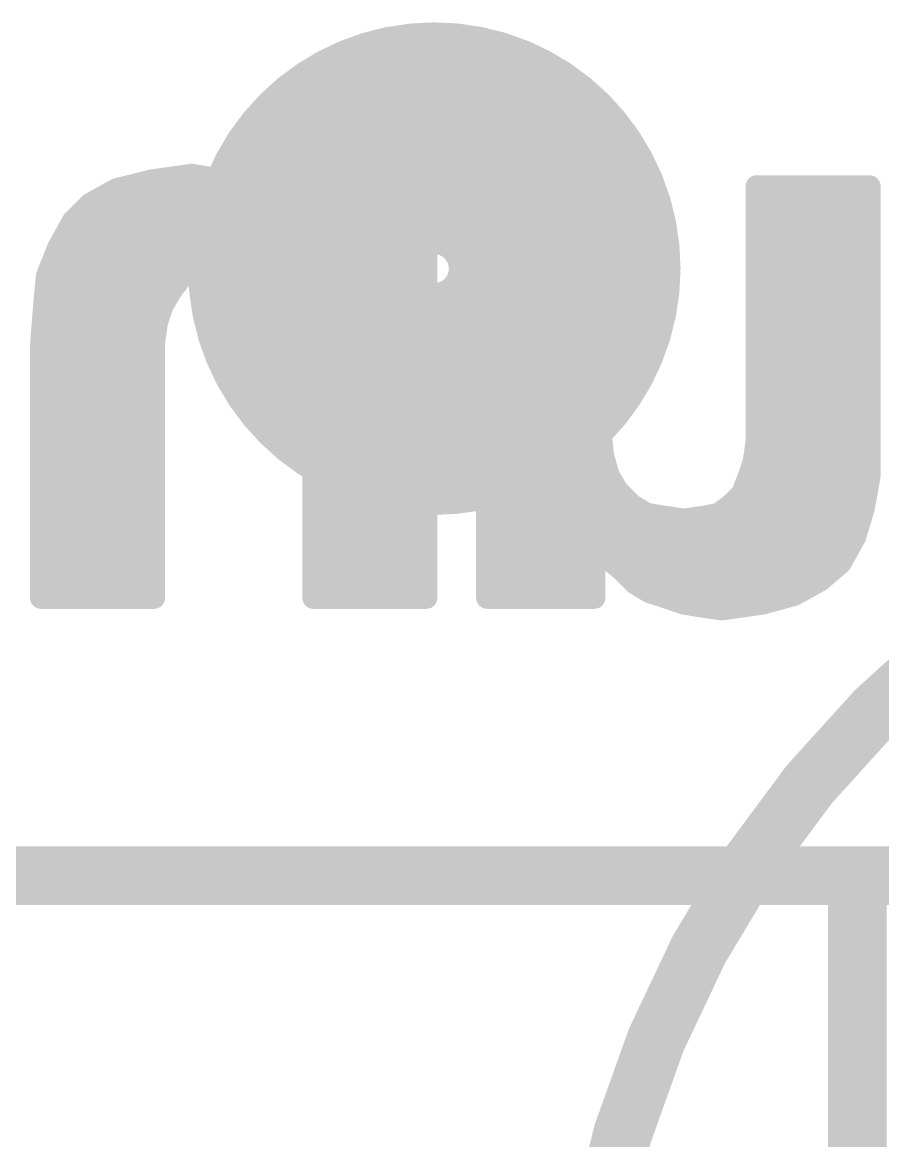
# Model space of a CAD drawing. Extents: x -39 to 68, y -12 to 30.
# Drawn here: x 7.278 to 10.248, y 18.771 to 22.63 of the extents above; entities that cross this region are included whole.
import ezdxf

# ---------------------------------------------------------------- set-up
doc = ezdxf.new("R2010")
doc.units = 0
for name, color, linetype in [('1', 12, 'CONTINUOUS'), ('21', 41, 'CONTINUOUS'), ('22', 40, 'CONTINUOUS')]:
    doc.layers.add(name, color=color, linetype=linetype)

msp = doc.modelspace()

# ---------------------------------------------------------------- linework, layer by layer
at = {"layer": '1', "const_width": 0.2032}
for points in [[(2.667, 19.685), (8.89, 19.685)], [(8.89, 19.685), (10.16, 19.685)], [(10.16, 19.685), (10.795, 19.685)], [(10.16, 14.5415), (10.16, 19.685)]]:
    msp.add_lwpolyline(points, dxfattribs=at)
at = {"layer": '1', "const_width": 0.1016}
for points in [[(8.89, 19.7358, 1), (8.89, 19.6342)], [(8.89, 19.6342, 1), (8.89, 19.7358)], [(10.16, 19.7358, 1), (10.16, 19.6342)], [(10.2108, 19.685, 1), (10.1092, 19.685)], [(10.16, 19.6342, 1), (10.16, 19.7358)]]:
    msp.add_lwpolyline(points, format="xyb", dxfattribs=at)
at = {"layer": '21'}
for points, const_width in [([(8.7, 21.38, 1), (8.7, 22.18, 1), (8.7, 21.38)], 0.9), ([(12.7, 14.28, 1), (12.7, 21.28, 1), (12.7, 14.28)], 0.2032)]:
    msp.add_lwpolyline(points, format="xyb", dxfattribs=dict(at, const_width=const_width))
at = {"layer": '22', "const_width": 0.0762}
for points in [[(7.7225, 22.084), (7.6025, 22.054)], [(7.8625, 22.104), (7.7225, 22.084)], [(7.8205, 22.098), (7.8985, 22.098)], [(7.9825, 22.084), (7.8625, 22.104)], [(8.1025, 22.044), (7.9825, 22.084)], [(7.6025, 22.054), (7.5125, 22.004)], [(8.1525, 22.014), (8.1025, 22.044)], [(8.6625, 22.064), (8.3025, 22.064)], [(8.3025, 22.064), (8.3025, 21.864)], [(8.6725, 21.884), (8.6625, 22.064)], [(9.2625, 22.064), (8.8825, 22.064)], [(8.8825, 22.064), (8.8825, 20.644)], [(9.2625, 21.324), (9.2625, 22.064)], [(10.2025, 22.064), (9.8125, 22.064)], [(9.8125, 22.064), (9.8125, 21.184)], [(10.2025, 21.064), (10.2025, 22.064)], [(7.5125, 22.004), (7.4525, 21.944)], [(7.5445, 22.0218), (8.1395, 22.0218)], [(8.2125, 21.974), (8.1525, 22.014)], [(8.3025, 22.0218), (8.6648, 22.0218)], [(8.8825, 22.0218), (9.2625, 22.0218)], [(9.8125, 22.0218), (10.2025, 22.0218)], [(8.2525, 21.924), (8.2125, 21.974)], [(7.4525, 21.944), (7.4025, 21.854)], [(7.4541, 21.9456), (8.2352, 21.9456)], [(8.2925, 21.864), (8.2525, 21.924)], [(8.3025, 21.9456), (8.6691, 21.9456)], [(8.8825, 21.9456), (9.2625, 21.9456)], [(9.8125, 21.9456), (10.2025, 21.9456)], [(8.6725, 20.644), (8.6725, 21.884)], [(7.4025, 21.854), (7.3625, 21.754)], [(7.4111, 21.8694), (8.2889, 21.8694)], [(8.3025, 21.864), (8.2925, 21.864)], [(8.3025, 21.8694), (8.6725, 21.8694)], [(8.8825, 21.8694), (9.2625, 21.8694)], [(9.8125, 21.8694), (10.2025, 21.8694)], [(7.3782, 21.7932), (7.9777, 21.7932)], [(7.8225, 21.744), (7.8625, 21.774)], [(7.8625, 21.774), (7.9825, 21.794)], [(7.9825, 21.794), (8.1225, 21.774)], [(7.9881, 21.7932), (8.6725, 21.7932)], [(8.1225, 21.774), (8.1725, 21.744)], [(8.8825, 21.7932), (9.2625, 21.7932)], [(9.8125, 21.7932), (10.2025, 21.7932)], [(7.3625, 21.754), (7.3525, 21.644)], [(7.7925, 21.704), (7.8225, 21.744)], [(8.1725, 21.744), (8.2125, 21.694)], [(7.3591, 21.717), (7.8023, 21.717)], [(7.7625, 21.654), (7.7925, 21.704)], [(8.1941, 21.717), (8.6725, 21.717)], [(8.2125, 21.694), (8.2425, 21.644)], [(8.8825, 21.717), (9.2625, 21.717)], [(9.8125, 21.717), (10.2025, 21.717)], [(7.7425, 21.594), (7.7625, 21.654)], [(7.3525, 21.644), (7.3425, 21.514)], [(7.3523, 21.6408), (7.7581, 21.6408)], [(8.2425, 21.644), (8.2625, 21.574)], [(8.2434, 21.6408), (8.6725, 21.6408)], [(8.8825, 21.6408), (9.2625, 21.6408)], [(9.8125, 21.6408), (10.2025, 21.6408)], [(7.7325, 21.524), (7.7425, 21.594)], [(7.3464, 21.5646), (7.7383, 21.5646)], [(8.2625, 21.574), (8.2825, 21.484)], [(8.2646, 21.5646), (8.6725, 21.5646)], [(8.8825, 21.5646), (9.2625, 21.5646)], [(9.8125, 21.5646), (10.2025, 21.5646)], [(7.3425, 21.514), (7.3425, 20.644)], [(7.7325, 20.644), (7.7325, 21.524)], [(7.3425, 21.4884), (7.7325, 21.4884)], [(8.2815, 21.4884), (8.6725, 21.4884)], [(8.2825, 21.484), (8.2825, 20.644)], [(8.8825, 21.4884), (9.2625, 21.4884)], [(9.8125, 21.4884), (10.2025, 21.4884)], [(7.3425, 21.4122), (7.7325, 21.4122)], [(8.2825, 21.4122), (8.6725, 21.4122)], [(8.8825, 21.4122), (9.2625, 21.4122)], [(9.8125, 21.4122), (10.2025, 21.4122)], [(7.3425, 21.336), (7.7325, 21.336)], [(8.2825, 21.336), (8.6725, 21.336)], [(8.8825, 21.336), (9.2625, 21.336)], [(9.2725, 21.224), (9.2625, 21.324)], [(9.8125, 21.336), (10.2025, 21.336)], [(7.3425, 21.2598), (7.7325, 21.2598)], [(8.2825, 21.2598), (8.6725, 21.2598)], [(8.8825, 21.2598), (9.2689, 21.2598)], [(9.8125, 21.2598), (10.2025, 21.2598)], [(9.2825, 21.134), (9.2725, 21.224)], [(7.3425, 21.1836), (7.7325, 21.1836)], [(8.2825, 21.1836), (8.6725, 21.1836)], [(8.8825, 21.1836), (9.277, 21.1836)], [(9.8125, 21.184), (9.8025, 21.114)], [(9.8124, 21.1836), (10.2025, 21.1836)], [(9.3025, 21.064), (9.2825, 21.134)], [(9.8025, 21.114), (9.7825, 21.054)], [(7.3425, 21.1074), (7.7325, 21.1074)], [(8.2825, 21.1074), (8.6725, 21.1074)], [(8.8825, 21.1074), (9.2901, 21.1074)], [(9.8003, 21.1074), (10.2025, 21.1074)], [(9.3325, 21.014), (9.3025, 21.064)], [(9.7825, 21.054), (9.7625, 21.004)], [(10.1825, 20.954), (10.2025, 21.064)], [(7.3425, 21.0312), (7.7325, 21.0312)], [(8.2825, 21.0312), (8.6725, 21.0312)], [(8.8825, 21.0312), (9.3222, 21.0312)], [(9.3825, 20.964), (9.3325, 21.014)], [(9.7625, 21.004), (9.7225, 20.964)], [(9.7734, 21.0312), (10.1965, 21.0312)], [(9.4325, 20.934), (9.3825, 20.964)], [(9.7225, 20.964), (9.6825, 20.934)], [(7.3425, 20.955), (7.7325, 20.955)], [(8.2825, 20.955), (8.6725, 20.955)], [(8.8825, 20.955), (9.3975, 20.955)], [(9.4925, 20.924), (9.4325, 20.934)], [(9.5625, 20.914), (9.4925, 20.924)], [(9.6325, 20.924), (9.5625, 20.914)], [(9.6825, 20.934), (9.6325, 20.924)], [(9.7105, 20.955), (10.1827, 20.955)], [(10.1525, 20.854), (10.1825, 20.954)], [(7.3425, 20.8788), (7.7325, 20.8788)], [(8.2825, 20.8788), (8.6725, 20.8788)], [(8.8825, 20.8788), (10.1599, 20.8788)], [(9.2525, 20.644), (9.2525, 20.844)], [(9.2525, 20.844), (9.2925, 20.784)], [(10.1025, 20.764), (10.1525, 20.854)], [(7.3425, 20.8026), (7.7325, 20.8026)], [(8.2825, 20.8026), (8.6725, 20.8026)], [(8.8825, 20.8026), (9.2525, 20.8026)], [(9.2801, 20.8026), (10.1239, 20.8026)], [(9.2925, 20.784), (9.3425, 20.744)], [(7.3425, 20.7264), (7.7325, 20.7264)], [(8.2825, 20.7264), (8.6725, 20.7264)], [(8.8825, 20.7264), (9.2525, 20.7264)], [(9.3425, 20.744), (9.3925, 20.694)], [(9.3601, 20.7264), (10.0586, 20.7264)], [(10.0325, 20.704), (10.1025, 20.764)], [(9.3925, 20.694), (9.4425, 20.664)], [(9.9425, 20.654), (10.0325, 20.704)], [(7.3425, 20.6502), (7.7325, 20.6502)], [(8.2825, 20.6502), (8.6725, 20.6502)], [(8.8825, 20.6502), (9.2525, 20.6502)], [(9.4425, 20.664), (9.5625, 20.624)], [(9.4839, 20.6502), (9.9286, 20.6502)], [(9.8325, 20.624), (9.9425, 20.654)], [(7.3425, 20.644), (7.7325, 20.644)], [(8.2825, 20.644), (8.6725, 20.644)], [(8.8825, 20.644), (9.2525, 20.644)], [(9.5625, 20.624), (9.6225, 20.614)], [(9.6225, 20.614), (9.6925, 20.604)], [(9.6925, 20.604), (9.8325, 20.624)]]:
    msp.add_lwpolyline(points, dxfattribs=at)
at = {"layer": '22', "const_width": 0.0381}
for points in [[(7.7198, 22.1029, 1), (7.7252, 22.0651)], [(7.7271, 22.0655, 1), (7.7179, 22.1025)], [(7.8205, 22.1171, 1), (7.8205, 22.079)], [(7.8656, 22.1228, 1), (7.8594, 22.0852)], [(7.8652, 22.0851, 1), (7.8598, 22.1229)], [(7.8985, 22.079, 1), (7.8985, 22.1171)], [(7.9885, 22.1021, 1), (7.9765, 22.0659)], [(7.9794, 22.0652, 1), (7.9856, 22.1028)], [(7.5979, 22.0725, 1), (7.6071, 22.0355)], [(7.6118, 22.0373, 1), (7.5932, 22.0707)], [(8.1123, 22.0603, 1), (8.0927, 22.0277)], [(8.0965, 22.0259, 1), (8.1085, 22.0621)], [(8.3025, 22.0831, 1), (8.3025, 22.045)], [(8.3216, 22.064, 1), (8.2835, 22.064)], [(8.6815, 22.0651, 1), (8.6435, 22.0629)], [(8.6625, 22.045, 1), (8.6625, 22.0831)], [(8.8825, 22.0831, 1), (8.8825, 22.045)], [(8.9016, 22.064, 1), (8.8635, 22.064)], [(9.2816, 22.064, 1), (9.2435, 22.064)], [(9.2625, 22.045, 1), (9.2625, 22.0831)], [(9.8125, 22.0831, 1), (9.8125, 22.045)], [(9.8316, 22.064, 1), (9.7934, 22.064)], [(10.2216, 22.064, 1), (10.1835, 22.064)], [(10.2025, 22.045, 1), (10.2025, 22.0831)], [(7.5032, 22.0207, 1), (7.5218, 21.9873)], [(7.526, 21.9905, 1), (7.499, 22.0175)], [(7.5445, 22.0409, 1), (7.5445, 22.0028)], [(8.1631, 22.0299, 1), (8.1419, 21.9981)], [(8.1395, 22.0028, 1), (8.1395, 22.0409)], [(8.1427, 21.9977, 1), (8.1623, 22.0303)], [(8.3025, 22.0409, 1), (8.3025, 22.0028)], [(8.6648, 22.0028, 1), (8.6648, 22.0409)], [(8.8825, 22.0409, 1), (8.8825, 22.0028)], [(9.2625, 22.0028, 1), (9.2625, 22.0409)], [(9.8125, 22.0409, 1), (9.8125, 22.0028)], [(10.2025, 22.0028, 1), (10.2025, 22.0409)], [(8.2274, 21.9859, 1), (8.1976, 21.9621)], [(8.2019, 21.9581, 1), (8.2231, 21.9899)], [(7.439, 21.9575, 1), (7.466, 21.9305)], [(7.4541, 21.9647, 1), (7.4541, 21.9266)], [(7.4692, 21.9347, 1), (7.4358, 21.9533)], [(8.2684, 21.9346, 1), (8.2366, 21.9134)], [(8.2352, 21.9266, 1), (8.2352, 21.9647)], [(8.3025, 21.9647, 1), (8.3025, 21.9266)], [(8.6691, 21.9266, 1), (8.6691, 21.9647)], [(8.8825, 21.9647, 1), (8.8825, 21.9266)], [(9.2625, 21.9266, 1), (9.2625, 21.9647)], [(9.8125, 21.9647, 1), (9.8125, 21.9266)], [(10.2025, 21.9266, 1), (10.2025, 21.9647)], [(8.2376, 21.9121, 1), (8.2674, 21.9359)], [(8.6916, 21.884, 1), (8.6535, 21.884)], [(7.4202, 21.8469, 1), (7.3848, 21.8611)], [(7.4111, 21.8885, 1), (7.4111, 21.8504)], [(8.2925, 21.8831, 1), (8.2925, 21.845)], [(8.2766, 21.8534, 1), (8.3084, 21.8746)], [(8.3025, 21.8885, 1), (8.3025, 21.8504)], [(8.2889, 21.8504, 1), (8.2889, 21.8885)], [(8.3025, 21.845, 1), (8.3025, 21.8831)], [(8.6535, 21.8829, 1), (8.6915, 21.8851)], [(8.6725, 21.8504, 1), (8.6725, 21.8885)], [(8.8825, 21.8885, 1), (8.8825, 21.8504)], [(9.2625, 21.8504, 1), (9.2625, 21.8885)], [(9.8125, 21.8885, 1), (9.8125, 21.8504)], [(10.2025, 21.8504, 1), (10.2025, 21.8885)], [(7.3858, 21.8633, 1), (7.4192, 21.8447)], [(8.2835, 21.864, 1), (8.3216, 21.864)], [(7.3782, 21.8123, 1), (7.3782, 21.7742)], [(7.8594, 21.7928, 1), (7.8656, 21.7552)], [(7.8739, 21.7588, 1), (7.8511, 21.7892)], [(7.9852, 21.8129, 1), (7.9798, 21.7751)], [(7.9881, 21.8123, 1), (7.9881, 21.7742)], [(7.9777, 21.7742, 1), (7.9777, 21.8123)], [(7.9856, 21.7752, 1), (7.9794, 21.8128)], [(8.1323, 21.7903, 1), (8.1127, 21.7577)], [(8.1198, 21.7551, 1), (8.1252, 21.7929)], [(8.6725, 21.7742, 1), (8.6725, 21.8123)], [(8.8825, 21.8123, 1), (8.8825, 21.7742)], [(9.2625, 21.7742, 1), (9.2625, 21.8123)], [(9.8125, 21.8123, 1), (9.8125, 21.7742)], [(10.2025, 21.7742, 1), (10.2025, 21.8123)], [(7.3815, 21.7523, 1), (7.3435, 21.7557)], [(7.3448, 21.7611, 1), (7.3802, 21.7469)], [(7.8111, 21.7592, 1), (7.8339, 21.7288)], [(7.8377, 21.7326, 1), (7.8073, 21.7554)], [(8.1874, 21.7559, 1), (8.1576, 21.7321)], [(8.1627, 21.7277, 1), (8.1823, 21.7603)], [(7.3591, 21.7361, 1), (7.3591, 21.698)], [(7.7773, 21.7154, 1), (7.8077, 21.6926)], [(7.8088, 21.6942, 1), (7.7762, 21.7138)], [(7.8023, 21.698, 1), (7.8023, 21.7361)], [(8.1941, 21.7361, 1), (8.1941, 21.698)], [(8.2288, 21.7038, 1), (8.1962, 21.6842)], [(8.6725, 21.698, 1), (8.6725, 21.7361)], [(8.8825, 21.7361, 1), (8.8825, 21.698)], [(9.2625, 21.698, 1), (9.2625, 21.7361)], [(9.8125, 21.7361, 1), (9.8125, 21.698)], [(10.2025, 21.698, 1), (10.2025, 21.7361)], [(7.7806, 21.648, 1), (7.7444, 21.66)], [(8.1976, 21.6821, 1), (8.2274, 21.7059)], [(7.3523, 21.6599, 1), (7.3523, 21.6218)], [(7.3715, 21.6425, 1), (7.3335, 21.6455)], [(7.3335, 21.6457, 1), (7.3715, 21.6423)], [(7.7462, 21.6638, 1), (7.7788, 21.6442)], [(7.7581, 21.6218, 1), (7.7581, 21.6599)], [(8.2608, 21.6492, 1), (8.2242, 21.6388)], [(8.2434, 21.6599, 1), (8.2434, 21.6218)], [(8.2262, 21.6342, 1), (8.2588, 21.6538)], [(8.6725, 21.6218, 1), (8.6725, 21.6599)], [(8.8825, 21.6599, 1), (8.8825, 21.6218)], [(9.2625, 21.6218, 1), (9.2625, 21.6599)], [(9.8125, 21.6599, 1), (9.8125, 21.6218)], [(10.2025, 21.6218, 1), (10.2025, 21.6599)], [(7.7244, 21.6, 1), (7.7606, 21.588)], [(7.7614, 21.5913, 1), (7.7236, 21.5967)], [(7.3464, 21.5837, 1), (7.3464, 21.5456)], [(7.7383, 21.5456, 1), (7.7383, 21.5837)], [(8.2811, 21.5781, 1), (8.2439, 21.5699)], [(8.2442, 21.5688, 1), (8.2808, 21.5792)], [(8.2646, 21.5837, 1), (8.2646, 21.5456)], [(8.6725, 21.5456, 1), (8.6725, 21.5837)], [(8.8825, 21.5837, 1), (8.8825, 21.5456)], [(9.2625, 21.5456, 1), (9.2625, 21.5837)], [(9.8125, 21.5837, 1), (9.8125, 21.5456)], [(10.2025, 21.5456, 1), (10.2025, 21.5837)], [(7.3616, 21.514, 1), (7.3235, 21.514)], [(7.7515, 21.524, 1), (7.7134, 21.524)], [(7.7136, 21.5267, 1), (7.7514, 21.5213)], [(7.3235, 21.5155, 1), (7.3615, 21.5125)], [(7.3425, 21.5075, 1), (7.3425, 21.4694)], [(7.7325, 21.4694, 1), (7.7325, 21.5075)], [(8.2815, 21.5075, 1), (8.2815, 21.4694)], [(8.3016, 21.484, 1), (8.2635, 21.484)], [(8.2639, 21.4799, 1), (8.3011, 21.4881)], [(8.6725, 21.4694, 1), (8.6725, 21.5075)], [(8.8825, 21.5075, 1), (8.8825, 21.4694)], [(9.2625, 21.4694, 1), (9.2625, 21.5075)], [(9.8125, 21.5075, 1), (9.8125, 21.4694)], [(10.2025, 21.4694, 1), (10.2025, 21.5075)], [(7.3425, 21.4313, 1), (7.3425, 21.3932)], [(7.7325, 21.3932, 1), (7.7325, 21.4313)], [(8.2825, 21.4313, 1), (8.2825, 21.3932)], [(8.6725, 21.3932, 1), (8.6725, 21.4313)], [(8.8825, 21.4313, 1), (8.8825, 21.3932)], [(9.2625, 21.3932, 1), (9.2625, 21.4313)], [(9.8125, 21.4313, 1), (9.8125, 21.3932)], [(10.2025, 21.3932, 1), (10.2025, 21.4313)], [(7.3425, 21.3551, 1), (7.3425, 21.317)], [(7.7325, 21.317, 1), (7.7325, 21.3551)], [(8.2825, 21.3551, 1), (8.2825, 21.317)], [(8.6725, 21.317, 1), (8.6725, 21.3551)], [(8.8825, 21.3551, 1), (8.8825, 21.317)], [(9.2815, 21.3259, 1), (9.2435, 21.3221)], [(9.2435, 21.324, 1), (9.2816, 21.324)], [(9.2625, 21.317, 1), (9.2625, 21.3551)], [(9.8125, 21.3551, 1), (9.8125, 21.317)], [(10.2025, 21.317, 1), (10.2025, 21.3551)], [(7.3425, 21.2789, 1), (7.3425, 21.2408)], [(7.7325, 21.2408, 1), (7.7325, 21.2789)], [(8.2825, 21.2789, 1), (8.2825, 21.2408)], [(8.6725, 21.2408, 1), (8.6725, 21.2789)], [(8.8825, 21.2789, 1), (8.8825, 21.2408)], [(9.2689, 21.2408, 1), (9.2689, 21.2789)], [(9.8125, 21.2789, 1), (9.8125, 21.2408)], [(10.2025, 21.2408, 1), (10.2025, 21.2789)], [(9.2914, 21.2261, 1), (9.2536, 21.2219)], [(9.2535, 21.2221, 1), (9.2915, 21.2259)], [(7.3425, 21.2027, 1), (7.3425, 21.1646)], [(7.7325, 21.1646, 1), (7.7325, 21.2027)], [(8.2825, 21.2027, 1), (8.2825, 21.1646)], [(8.6725, 21.1646, 1), (8.6725, 21.2027)], [(8.8825, 21.2027, 1), (8.8825, 21.1646)], [(9.277, 21.1646, 1), (9.277, 21.2027)], [(9.8124, 21.2027, 1), (9.8124, 21.1646)], [(9.7934, 21.184, 1), (9.8316, 21.184)], [(9.8314, 21.1813, 1), (9.7936, 21.1867)], [(10.2025, 21.1646, 1), (10.2025, 21.2027)], [(9.3008, 21.1392, 1), (9.2642, 21.1288)], [(9.2636, 21.1319, 1), (9.3014, 21.1361)], [(9.8206, 21.108, 1), (9.7844, 21.12)], [(7.3425, 21.1265, 1), (7.3425, 21.0884)], [(7.7325, 21.0884, 1), (7.7325, 21.1265)], [(8.2825, 21.1265, 1), (8.2825, 21.0884)], [(8.6725, 21.0884, 1), (8.6725, 21.1265)], [(8.8825, 21.1265, 1), (8.8825, 21.0884)], [(9.2901, 21.0884, 1), (9.2901, 21.1265)], [(9.8003, 21.1265, 1), (9.8003, 21.0884)], [(9.7836, 21.1167, 1), (9.8214, 21.1113)], [(10.2025, 21.0884, 1), (10.2025, 21.1265)], [(9.3188, 21.0738, 1), (9.2862, 21.0542)], [(9.2842, 21.0588, 1), (9.3208, 21.0692)], [(9.7644, 21.06, 1), (9.8006, 21.048)], [(9.8002, 21.0469, 1), (9.7648, 21.0611)], [(10.1835, 21.064, 1), (10.2216, 21.064)], [(10.2212, 21.0606, 1), (10.1838, 21.0674)], [(7.3425, 21.0503, 1), (7.3425, 21.0122)], [(7.7325, 21.0122, 1), (7.7325, 21.0503)], [(8.2825, 21.0503, 1), (8.2825, 21.0122)], [(8.6725, 21.0122, 1), (8.6725, 21.0503)], [(8.8825, 21.0503, 1), (8.8825, 21.0122)], [(9.346, 21.0275, 1), (9.319, 21.0005)], [(9.3162, 21.0042, 1), (9.3488, 21.0238)], [(9.3222, 21.0122, 1), (9.3222, 21.0503)], [(9.776, 20.9905, 1), (9.749, 21.0175)], [(9.7734, 21.0503, 1), (9.7734, 21.0122)], [(10.1965, 21.0122, 1), (10.1965, 21.0503)], [(9.3923, 20.9803, 1), (9.3727, 20.9477)], [(9.369, 20.9505, 1), (9.396, 20.9775)], [(9.709, 20.9775, 1), (9.736, 20.9505)], [(9.7339, 20.9488, 1), (9.7111, 20.9792)], [(9.7448, 21.0111, 1), (9.7802, 20.9969)], [(7.3425, 20.9741, 1), (7.3425, 20.936)], [(7.7325, 20.936, 1), (7.7325, 20.9741)], [(8.2825, 20.9741, 1), (8.2825, 20.936)], [(8.6725, 20.936, 1), (8.6725, 20.9741)], [(8.8825, 20.9741, 1), (8.8825, 20.936)], [(9.3975, 20.936, 1), (9.3975, 20.9741)], [(9.4356, 20.9528, 1), (9.4294, 20.9152)], [(9.4227, 20.9177, 1), (9.4423, 20.9503)], [(9.4952, 20.9429, 1), (9.4898, 20.9051)], [(9.4894, 20.9052, 1), (9.4956, 20.9428)], [(9.6288, 20.9427, 1), (9.6362, 20.9053)], [(9.6352, 20.9051, 1), (9.6298, 20.9429)], [(9.6711, 20.9492, 1), (9.6939, 20.9188)], [(9.6862, 20.9153, 1), (9.6788, 20.9527)], [(9.7105, 20.9741, 1), (9.7105, 20.936)], [(10.1638, 20.9574, 1), (10.2012, 20.9506)], [(10.2007, 20.9485, 1), (10.1643, 20.9595)], [(10.1827, 20.936, 1), (10.1827, 20.9741)], [(9.5598, 20.9329, 1), (9.5652, 20.8951)], [(9.5598, 20.8951, 1), (9.5652, 20.9329)], [(7.3425, 20.8979, 1), (7.3425, 20.8598)], [(7.7325, 20.8598, 1), (7.7325, 20.8979)], [(8.2825, 20.8979, 1), (8.2825, 20.8598)], [(8.6725, 20.8598, 1), (8.6725, 20.8979)], [(8.8825, 20.8979, 1), (8.8825, 20.8598)], [(9.2684, 20.8546, 1), (9.2366, 20.8334)], [(9.2716, 20.844, 1), (9.2335, 20.844)], [(10.1692, 20.8447, 1), (10.1358, 20.8633)], [(10.1599, 20.8598, 1), (10.1599, 20.8979)], [(10.1343, 20.8595, 1), (10.1707, 20.8485)], [(7.3425, 20.8217, 1), (7.3425, 20.7836)], [(7.7325, 20.7836, 1), (7.7325, 20.8217)], [(8.2825, 20.8217, 1), (8.2825, 20.7836)], [(8.6725, 20.7836, 1), (8.6725, 20.8217)], [(8.8825, 20.8217, 1), (8.8825, 20.7836)], [(9.2525, 20.7836, 1), (9.2525, 20.8217)], [(9.2801, 20.8217, 1), (9.2801, 20.7836)], [(9.3044, 20.7989, 1), (9.2806, 20.7691)], [(9.2766, 20.7734, 1), (9.3084, 20.7946)], [(10.1239, 20.7836, 1), (10.1239, 20.8217)], [(7.3425, 20.7455, 1), (7.3425, 20.7074)], [(7.7325, 20.7074, 1), (7.7325, 20.7455)], [(8.2825, 20.7455, 1), (8.2825, 20.7074)], [(8.6725, 20.7074, 1), (8.6725, 20.7455)], [(8.8825, 20.7455, 1), (8.8825, 20.7074)], [(9.2525, 20.7074, 1), (9.2525, 20.7455)], [(9.356, 20.7575, 1), (9.329, 20.7305)], [(9.3306, 20.7291, 1), (9.3544, 20.7589)], [(9.3601, 20.7455, 1), (9.3601, 20.7074)], [(10.0586, 20.7074, 1), (10.0586, 20.7455)], [(10.0858, 20.7733, 1), (10.1192, 20.7547)], [(10.1149, 20.7495, 1), (10.0901, 20.7785)], [(9.4023, 20.7103, 1), (9.3827, 20.6777)], [(9.379, 20.6805, 1), (9.406, 20.7075)], [(10.0201, 20.7185, 1), (10.0449, 20.6895)], [(10.0418, 20.6873, 1), (10.0232, 20.7207)], [(7.3425, 20.6693, 1), (7.3425, 20.6312)], [(7.7325, 20.6312, 1), (7.7325, 20.6693)], [(8.2825, 20.6693, 1), (8.2825, 20.6312)], [(8.6725, 20.6312, 1), (8.6725, 20.6693)], [(8.8825, 20.6693, 1), (8.8825, 20.6312)], [(9.2525, 20.6312, 1), (9.2525, 20.6693)], [(9.4485, 20.6821, 1), (9.4365, 20.6459)], [(9.4327, 20.6477, 1), (9.4523, 20.6803)], [(9.4839, 20.6693, 1), (9.4839, 20.6312)], [(9.9332, 20.6707, 1), (9.9518, 20.6373)], [(9.9286, 20.6312, 1), (9.9286, 20.6693)], [(9.9475, 20.6356, 1), (9.9375, 20.6724)], [(7.3425, 20.6631, 1), (7.3425, 20.625)], [(7.3235, 20.644, 1), (7.3616, 20.644)], [(7.7134, 20.644, 1), (7.7515, 20.644)], [(7.7325, 20.625, 1), (7.7325, 20.6631)], [(8.2825, 20.6631, 1), (8.2825, 20.625)], [(8.2635, 20.644, 1), (8.3016, 20.644)], [(8.6535, 20.644, 1), (8.6916, 20.644)], [(8.6725, 20.625, 1), (8.6725, 20.6631)], [(8.8825, 20.6631, 1), (8.8825, 20.625)], [(8.8635, 20.644, 1), (8.9016, 20.644)], [(9.2335, 20.644, 1), (9.2716, 20.644)], [(9.2525, 20.625, 1), (9.2525, 20.6631)], [(9.5656, 20.6428, 1), (9.5594, 20.6052)], [(9.5565, 20.6059, 1), (9.5685, 20.6421)], [(9.6252, 20.6329, 1), (9.6198, 20.5951)], [(9.6194, 20.5952, 1), (9.6256, 20.6328)], [(9.8275, 20.6424, 1), (9.8375, 20.6056)], [(9.8352, 20.6051, 1), (9.8298, 20.6429)], [(9.6898, 20.6229, 1), (9.6952, 20.5851)], [(9.6898, 20.5851, 1), (9.6952, 20.6229)]]:
    msp.add_lwpolyline(points, format="xyb", dxfattribs=at)

doc.saveas('drawing.dxf')
